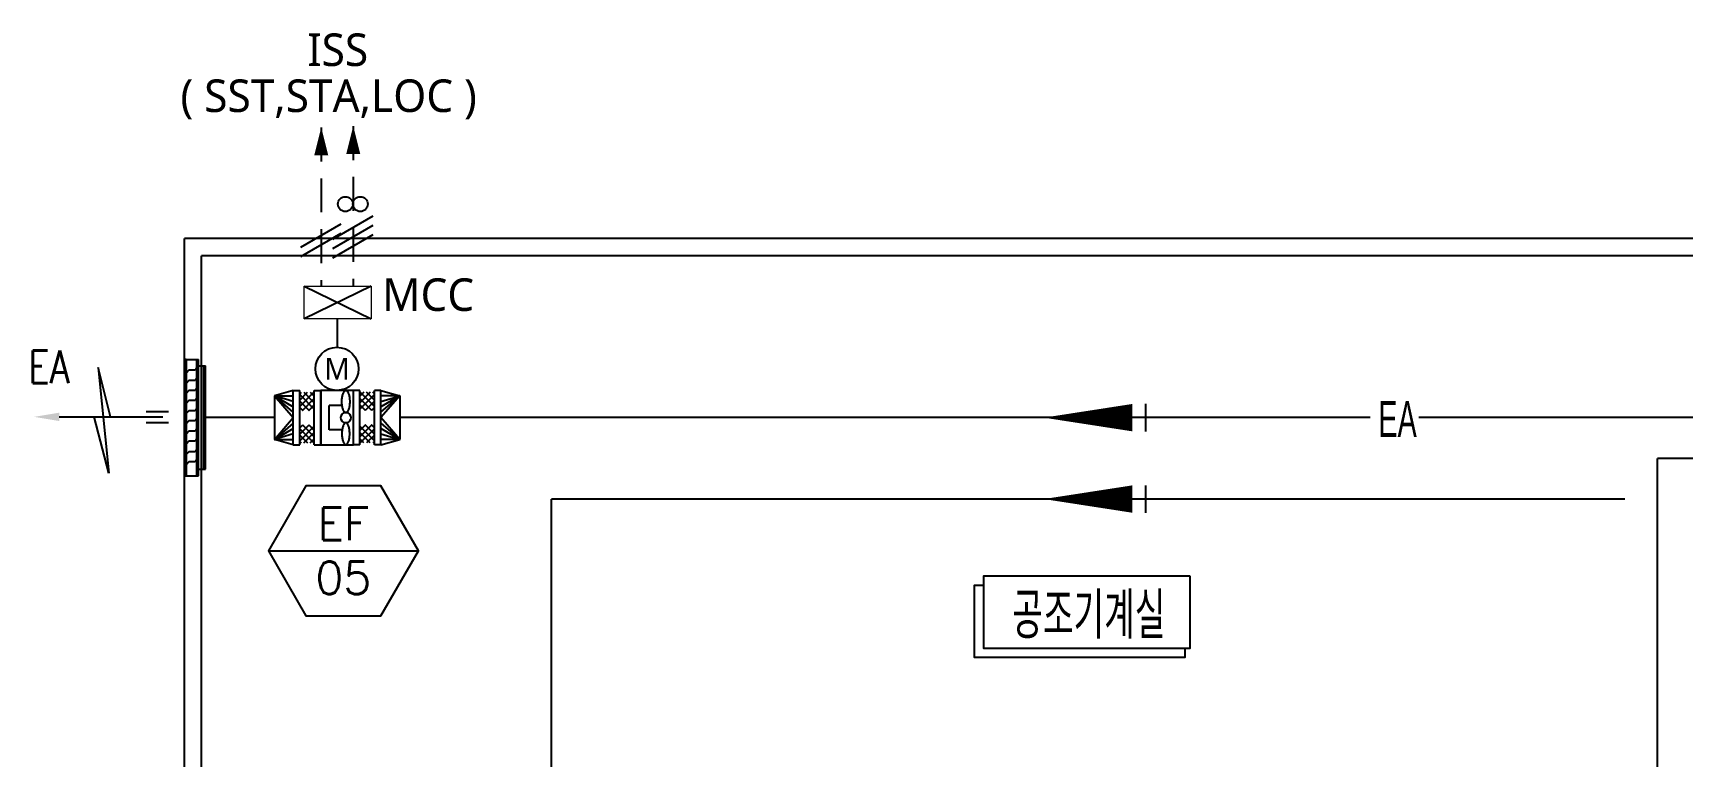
# Model space of a CAD drawing. Header units: millimetres. Extents: x -86 to 11742, y 5229 to 11464.
# Drawn here: x 11095.7 to 11217.3, y 5549.8 to 5603.1 of the extents above; entities that cross this region are included whole.
import ezdxf
from ezdxf.enums import TextEntityAlignment as Align

# ---------------------------------------------------------------- set-up
doc = ezdxf.new("R2010")
doc.units = ezdxf.units.MM
doc.header["$LTSCALE"] = 5
doc.linetypes.add('DASHED', pattern=[0.75, 0.5, -0.25])
doc.linetypes.add('PHANTOM', pattern=[63.5, 31.75, -6.35, 6.35, -6.35, 6.35, -6.35])
doc.layers.get('0').update_dxf_attribs({"linetype": 'CONTINUOUS'})
for name, color, linetype in [('2', 2, 'CONTINUOUS'), ('7', 7, 'CONTINUOUS'), ('9', 9, 'CONTINUOUS'), ('__CONNECTID__', 7, 'CONTINUOUS'), ('AUTO', 7, 'CONTINUOUS'), ('DUCT-EA(별도배기)', 6, 'CONTINUOUS'), ('E', 3, 'CONTINUOUS'), ('FPP', 7, 'CONTINUOUS'), ('LGK-S', 121, 'CONTINUOUS'), ('METAL-DIMS', 7, 'CONTINUOUS'), ('RA', 4, 'CONTINUOUS'), ('SA', 3, 'CONTINUOUS'), ('SBT', 3, 'CONTINUOUS'), ('TEXT-S', 2, 'CONTINUOUS')]:
    doc.layers.add(name, color=color, linetype=linetype)
doc.styles.add('GHS', font='ROMANS.shx', dxfattribs={"bigfont": 'GHS.shx'})
doc.styles.add('QQ', font='MALGUN.TTF.TTF')
doc.styles.get("Standard").update_dxf_attribs({"font": 'SYMBOL'})

# ---------------------------------------------------------------- blocks, each defined once
blk = doc.blocks.new('ARW')
at = {"color": 1}
for p, q in [((-41, 663), (-41, 833)), ((0, 0), (0, 790)), ((44, 663), (44, 833)), ((0, 391), (-377, 298)), ((-377, 298), (429, 379)), ((429, 379), (0, 266))]:
    blk.add_line(p, q, dxfattribs=at)
blk.add_solid([(32, 2), (-32, 2), (0, -190)], dxfattribs=at)
blk = doc.blocks.new('LU')
at = {"layer": '2', "color": 1}
for p, q in [((-3.1, -5.58), (-3.1, 6.31)), ((-2.09, 6.31), (-3.1, 6.31)), ((-2.9, -5.58), (-2.9, 6.31)), ((-2.3, -6.33), (-2.3, 7.06)), ((-0.67, 7.06), (-2.3, 7.06)), ((-2.09, -6.33), (-2.09, 7.06)), ((-0.88, 7.06), (-0.88, -6.33)), ((-0.88, 7.06), (-0.67, 7.06)), ((-0.67, 7.06), (-0.67, -6.33)), ((-2.09, -5.58), (-3.1, -5.58)), ((-0.67, -6.33), (-2.3, -6.33))]:
    blk.add_line(p, q, dxfattribs=at)
at = {"layer": 'FPP', "color": 1}
for p, q in [((-2.09, 6.2), (-1.9, 5.84)), ((-1.9, 5.84), (-1.18, 5.84)), ((-1.18, 5.84), (-0.88, 5.5)), ((-2.09, 5), (-1.9, 4.65)), ((-2.09, 3.84), (-1.9, 3.48)), ((-1.9, 4.65), (-1.18, 4.65)), ((-1.18, 4.65), (-0.88, 4.3)), ((-2.09, 2.67), (-1.9, 2.32)), ((-1.9, 3.48), (-1.18, 3.48)), ((-1.9, 2.32), (-1.18, 2.32)), ((-1.18, 3.48), (-0.88, 3.14)), ((-1.18, 2.32), (-0.88, 1.98)), ((-2.09, 1.51), (-1.9, 1.16)), ((-2.09, 0.35), (-1.9, 0)), ((-1.9, 1.16), (-1.18, 1.16)), ((-1.9, 0), (-1.18, 0)), ((-1.18, 1.16), (-0.88, 0.82)), ((-1.18, 0), (-0.88, -0.34)), ((-2.09, -0.85), (-1.9, -1.2)), ((-1.9, -1.2), (-1.18, -1.2)), ((-1.18, -1.2), (-0.88, -1.54)), ((-2.09, -2.01), (-1.9, -2.36)), ((-2.09, -3.21), (-1.9, -3.56)), ((-1.9, -2.36), (-1.18, -2.36)), ((-1.9, -3.56), (-1.18, -3.56)), ((-1.18, -2.36), (-0.88, -2.7)), ((-1.18, -3.56), (-0.88, -3.9)), ((-2.09, -4.37), (-1.9, -4.72)), ((-1.9, -4.72), (-1.18, -4.72)), ((-1.18, -4.72), (-0.88, -5.06))]:
    blk.add_line(p, q, dxfattribs=at)
blk = doc.blocks.new('DILF-P')
at = {"layer": 'DUCT-EA(별도배기)'}
for p, q in [((-125.1, 165.8), (-100, 252.6)), ((100, 252.6), (-100, 252.6)), ((125.1, 165.8), (100, 252.6)), ((-125.1, 165.8), (-125.1, 135.8)), ((-125.1, 165.8), (125.1, 165.8)), ((125.1, 165.8), (125.1, 135.8)), ((-125.1, 135.8), (125.1, 135.8)), ((-125.1, -238.2), (-125.1, -208.1)), ((-125.1, -208.1), (125.1, -208.1)), ((125.1, -238.2), (125.1, -208.1)), ((-125.1, -238.2), (125.1, -238.2)), ((-125.1, -238.2), (-100, -325)), ((125.1, -238.2), (100, -325)), ((100, -325), (-100, -325))]:
    blk.add_line(p, q, dxfattribs=at)
at = {"layer": 'DUCT-EA(별도배기)', "color": 1}
for p, q in [((-100, 252.6), (-100.1, 165.8)), ((-75.1, 165.8), (-100, 252.6)), ((-100, 252.6), (-50.1, 165.8)), ((-25, 165.8), (-100, 252.6)), ((-100, 252.6), (0, 165.8)), ((100, 252.6), (0, 165.8)), ((25, 165.8), (100, 252.6)), ((100, 252.6), (50.1, 165.8)), ((75.1, 165.8), (100, 252.6)), ((100, 252.6), (100.1, 165.8)), ((-51.2, 135.8), (-116.7, 70.3)), ((-80.7, 135.8), (-116.7, 99.8)), ((-110.1, 135.8), (-116.7, 129.3)), ((-116.7, 116.8), (-68.8, 68.9)), ((-116.7, 87.3), (-98.3, 68.9)), ((-106.2, 135.8), (-39.3, 68.9)), ((-33.7, 123.7), (-88.5, 68.9)), ((-76.7, 135.8), (-33.7, 92.8)), ((-33.7, 94.3), (-59, 68.9)), ((-47.2, 135.8), (-33.7, 122.3)), ((76.7, 135.8), (33.7, 92.8)), ((47.2, 135.8), (33.7, 122.3)), ((33.7, 123.7), (88.5, 68.9)), ((33.7, 94.3), (59, 68.9)), ((106.2, 135.8), (39.3, 68.9)), ((51.2, 135.8), (116.7, 70.3)), ((116.7, 116.8), (68.8, 68.9)), ((80.7, 135.8), (116.7, 99.8)), ((116.7, 87.3), (98.3, 68.9)), ((110.1, 135.8), (116.7, 129.3)), ((-116.7, -189.1), (-68.8, -141.3)), ((-116.7, -159.6), (-98.3, -141.3)), ((-51.2, -208.1), (-116.7, -142.6)), ((-106.2, -208.1), (-39.3, -141.3)), ((-33.7, -196.1), (-88.5, -141.3)), ((-33.7, -166.6), (-59, -141.3)), ((33.7, -196.1), (88.5, -141.3)), ((33.7, -166.6), (59, -141.3)), ((106.2, -208.1), (39.3, -141.3)), ((51.2, -208.1), (116.7, -142.6)), ((116.7, -189.1), (68.8, -141.3)), ((116.7, -159.6), (98.3, -141.3)), ((-80.7, -208.1), (-116.7, -172.1)), ((-110.1, -208.1), (-116.7, -201.6)), ((-76.7, -208.1), (-33.7, -165.2)), ((-47.2, -208.1), (-33.7, -194.7)), ((76.7, -208.1), (33.7, -165.2)), ((47.2, -208.1), (33.7, -194.7)), ((80.7, -208.1), (116.7, -172.1)), ((110.1, -208.1), (116.7, -201.6)), ((-100, -325), (-100.1, -238.2)), ((-100, -325), (0, -238.2)), ((-25, -238.2), (-100, -325)), ((-100, -325), (-50.1, -238.2)), ((-75.1, -238.2), (-100, -325)), ((100, -325), (0, -238.2)), ((25, -238.2), (100, -325)), ((100, -325), (50.1, -238.2)), ((75.1, -238.2), (100, -325)), ((100, -325), (100.1, -238.2))]:
    blk.add_line(p, q, dxfattribs=at)
at = {"layer": 'DUCT-EA(별도배기)', "color": 2}
for p, q in [((-125.1, 68.9), (-125.1, 38.9)), ((-125.1, 68.9), (125.1, 68.9)), ((-125.1, 38.9), (125.1, 38.9)), ((-56.5, -59.3), (-56.5, 0)), ((-56.5, 0), (56.5, 0)), ((56.5, -59.3), (56.5, 0)), ((125.1, 68.9), (125.1, 38.9)), ((-125.1, -141.3), (-125.1, -111.2)), ((-125.1, -111.2), (125.1, -111.2)), ((-125.1, -141.3), (125.1, -141.3)), ((125.1, -141.3), (125.1, -111.2))]:
    blk.add_line(p, q, dxfattribs=at)
blk.add_lwpolyline([(-125.1, -111.2), (125.1, -111.2), (125.1, 38.9), (-125.1, 38.9)], close=True, dxfattribs=at)
for points in [[(-74.2, -58.2, 0.036468), (-95.1, -59.8, 0.048762), (-110.2, -63.5, 0.092061), (-122.5, -70.6, 0.219131), (-125.1, -76.3, 0.219131), (-122.5, -81.9, 0.092061), (-110.2, -89, 0.048762), (-95.1, -92.8, 0.036468), (-74.2, -94.3, 0.036468), (-53.4, -92.8, 0.048762), (-38.3, -89, 0.092061), (-26, -81.9, 0.219131), (-23.4, -76.3, 0.219131), (-26, -70.6, 0.092061), (-38.3, -63.5, 0.048762), (-53.4, -59.8, 0.036468)], [(74.2, -58.2, -0.036468), (95.1, -59.8, -0.048762), (110.2, -63.5, -0.092061), (122.5, -70.6, -0.219131), (125.1, -76.3, -0.219131), (122.5, -81.9, -0.092061), (110.2, -89, -0.048762), (95.1, -92.8, -0.036468), (74.2, -94.3, -0.036468), (53.4, -92.8, -0.048762), (38.3, -89, -0.092061), (26, -81.9, -0.219131), (23.4, -76.3, -0.219131), (26, -70.6, -0.092061), (38.3, -63.5, -0.048762), (53.4, -59.8, -0.036468)]]:
    blk.add_lwpolyline(points, format="xyb", close=True, dxfattribs=at)
blk.add_circle((0, -76.3), 23.4, dxfattribs=at)

msp = doc.modelspace()

# ---------------------------------------------------------------- linework, layer by layer
at = {"layer": '2', "color": 8}
for p, q in [((11177.74, 5573.77), (11177.74, 5575.79)), ((11177.74, 5567.77), (11177.74, 5569.79)), ((11113.04, 5564.96), (11124.1, 5564.96))]:
    msp.add_line(p, q, dxfattribs=at)
for points in [[(11170.22, 5574.78, 0, 2.02, 0), (11176.76, 5574.78, 2.02, 2.02, 0)], [(11170.22, 5568.78, 0, 2.02, 0), (11176.76, 5568.78, 2.02, 2.02, 0)]]:
    msp.add_lwpolyline(points, format="xyseb", dxfattribs=at)
for points in [[(11121.34, 5560.17), (11124.1, 5564.96), (11121.34, 5569.75), (11115.81, 5569.75), (11113.04, 5564.96), (11115.81, 5560.17)], [(11180.99, 5563.11), (11180.99, 5557.77), (11165.81, 5557.77), (11165.81, 5563.11)]]:
    msp.add_lwpolyline(points, close=True, dxfattribs=at)
msp.add_lwpolyline([(11180.63, 5557.77), (11180.63, 5557.11), (11165.11, 5557.11), (11165.11, 5562.44), (11165.77, 5562.44)], dxfattribs=at)
at = {"layer": '9', "color": 8}
for p, q in [((11480.06, 5587.99), (11106.85, 5587.99)), ((11106.85, 5479.82), (11106.85, 5587.99)), ((11478.79, 5586.72), (11108.12, 5586.72)), ((11108.12, 5481.09), (11108.12, 5586.72))]:
    msp.add_line(p, q, dxfattribs=at)
at = {"layer": 'AUTO', "color": 4, "linetype": 'DASHED'}
for p, q in [((11119.3, 5596.27), (11119.3, 5584.47)), ((11116.94, 5596.17), (11116.94, 5584.47))]:
    msp.add_line(p, q, dxfattribs=at)
at = {"layer": 'AUTO'}
for p, q in [((11118.39, 5589.04), (11115.42, 5587.32)), ((11120.75, 5589.62), (11117.78, 5587.91)), ((11118.39, 5588.35), (11115.42, 5586.64)), ((11120.75, 5588.94), (11117.78, 5587.22)), ((11120.75, 5588.25), (11117.78, 5586.54))]:
    msp.add_line(p, q, dxfattribs=at)
for points in [[(11116.94, 5596.17, 0, 1.03, 0), (11116.94, 5594.11, 1.03, 1.03, 0)], [(11119.3, 5596.27, 0, 1.03, 0), (11119.3, 5594.22, 1.03, 1.03, 0)]]:
    msp.add_lwpolyline(points, format="xyseb", dxfattribs=at)
for centre in [(11118.72, 5590.52), (11119.82, 5590.52)]:
    msp.add_circle(centre, 0.549, dxfattribs=at)
at = {"layer": 'DUCT-EA(별도배기)', "color": 8, "linetype": 'PHANTOM', "ltscale": 15}
for p, q in [((11113.48, 5574.78), (11108.4, 5574.78)), ((11194.3, 5574.78), (11122.73, 5574.78)), ((11327.98, 5574.78), (11197.87, 5574.78))]:
    msp.add_line(p, q, dxfattribs=at)
at = {"layer": 'LGK-S', "color": 3}
for p, q in [((11115.67, 5584.47), (11120.62, 5582.07)), ((11120.62, 5584.47), (11115.67, 5582.07)), ((11118.14, 5579.97), (11118.14, 5582.07)), ((11118.14, 5579.97), (11118.14, 5580.78))]:
    msp.add_line(p, q, dxfattribs=at)
at = {"layer": 'LGK-S', "color": 3, "lineweight": 0}
msp.add_lwpolyline([(11115.67, 5584.47), (11120.62, 5584.47), (11120.62, 5582.07), (11115.67, 5582.07), (11115.67, 5584.47)], dxfattribs=at)
at = {"layer": 'RA', "color": 8}
for p in [(11213.08, 5568.78), (11133.92, 5510.54)]:
    msp.add_line(p, (11133.92, 5568.78), dxfattribs=at)
at = {"layer": 'SA', "color": 8}
for p in [(11364.08, 5571.78), (11215.48, 5519.16)]:
    msp.add_line(p, (11215.48, 5571.78), dxfattribs=at)
at = {"layer": 'SBT', "color": 2}
msp.add_circle((11118.1, 5578.38), 1.59, dxfattribs=at)

# ---------------------------------------------------------------- block references
at = {"layer": '2', "color": 8, "xscale": 0.009675108291570924, "yscale": 0.009675108291570924, "zscale": 0.009675108291570924, "rotation": 270}
msp.add_blockref('ARW', (11097.61, 5574.84), dxfattribs=at)
msp.add_blockref('ARW', (11097.61, 5574.84), dxfattribs=at)
at = {"layer": 'DUCT-EA(별도배기)', "color": 8, "linetype": 'PHANTOM', "ltscale": 15, "xscale": 0.016, "yscale": 0.016, "zscale": 0.016, "rotation": 90.00000000000001}
msp.add_blockref('DILF-P', (11117.53, 5574.78), dxfattribs=at)
at = {"layer": 'RA', "color": 8, "xscale": -0.6400001599999765, "yscale": 0.6400001599999765, "zscale": 0.6400001599999765}
msp.add_blockref('LU', (11106.42, 5574.55), dxfattribs=at)

# ---------------------------------------------------------------- texts
at = {"color": 8, "style": 'GHS', "width": 0.8}
msp.add_text('EA', height=2.4, dxfattribs=at).set_placement((11095.35, 5577.32))
at = {"layer": '7', "color": 8, "width": 0.6}
for s, height, p in [('EA', 2.64, (11194.9, 5573.36)), ('공조기계실', 3, (11167.9, 5558.82))]:
    msp.add_text(s, height=height, dxfattribs=at).set_placement(p)
at = {"layer": '__CONNECTID__', "color": 4, "style": 'QQ'}
msp.add_text('( SST,STA,LOC )', height=2.4, dxfattribs=at).set_placement((11106.56, 5597.31))
msp.add_text('MCC', height=2.4, dxfattribs=at).set_placement((11124.82, 5583.85), align=Align.MIDDLE)
at = {"layer": 'E', "color": 2, "style": 'QQ'}
msp.add_text('ISS', height=2.4, dxfattribs=at).set_placement((11115.91, 5600.7))
at = {"layer": 'METAL-DIMS', "color": 8, "style": 'GHS'}
for s, p in [('EF', (11118.57, 5566.96)), ('05', (11118.57, 5562.97))]:
    msp.add_text(s, height=2.4, dxfattribs=at).set_placement(p, align=Align.MIDDLE)
at = {"layer": 'TEXT-S', "color": 7, "style": 'QQ'}
msp.add_text('M', height=1.6, dxfattribs=at).set_placement((11118.1, 5578.38), align=Align.MIDDLE)

doc.saveas('drawing.dxf')
